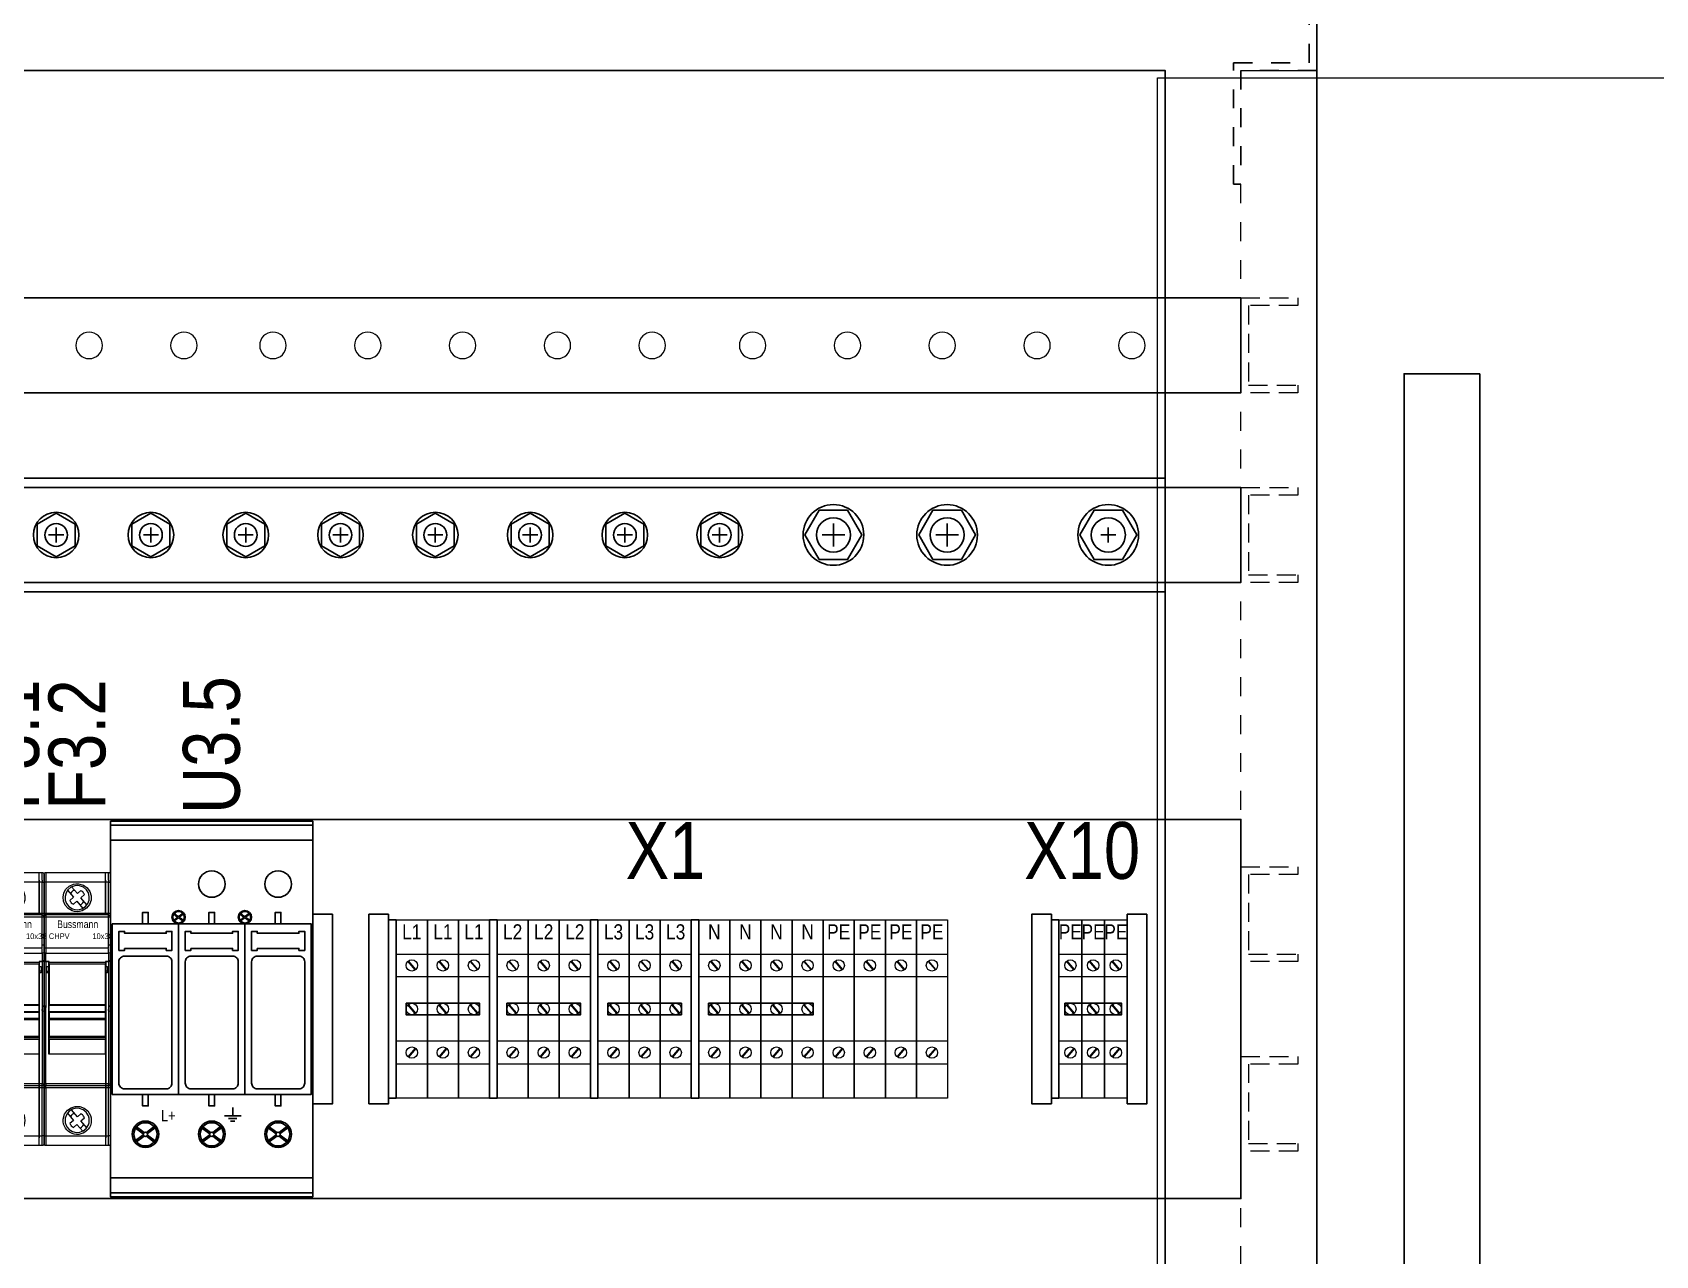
# Model space of a CAD drawing. Header units: millimetres. Extents: x 9130 to 9550, y -18883 to -17651.
# Drawn here: x 9246.38 to 9289.19, y -18653.66 to -18621.41 of the extents above; entities that cross this region are included whole.
import ezdxf

# ---------------------------------------------------------------- set-up
doc = ezdxf.new("R2010")
doc.units = ezdxf.units.MM
doc.linetypes.add('DASHED', pattern=[0.75, 0.5, -0.25])
doc.linetypes.add('EPL_DASH', pattern=[1, 0.5, -0.5])
for name, color, linetype in [('00 uvodnice', 82, 'Continuous'), ('01-KOSTUR ORMARA', 7, 'Continuous'), ('02-MODULI', 7, 'Continuous'), ('DIMENS', 4, 'Continuous')]:
    doc.layers.add(name, color=color, linetype=linetype)
doc.layers.add('06-BATERIJA', color=1, linetype='Continuous', lineweight=0)
doc.layers.add('PDF2_Geometry', color=7, linetype='Continuous', true_color=0x010101)
doc.styles.add('ARIAL NARROW', font='ARIALN.TTF')

# ---------------------------------------------------------------- blocks, each defined once
blk = doc.blocks.new('Nosač za sol.osig.1p Bussmann-CHPV-10x38')
at = {"true_color": 0xf4ee51}
h = blk.add_hatch(dxfattribs=at)
h.set_pattern_fill('ANGLE', color=41)
h.set_pattern_definition([(0, (-9130.891, 17549.633), (0, 6.985), [5.08, -1.905]), (90, (-9130.891, 17549.633), (-6.985, 4e-16), [5.08, -1.905])])
h.paths.add_polyline_path([(0.052, 6.029), (0.052, 5.216), (1.701, 5.216), (1.701, 6.029)])
h = blk.add_hatch(dxfattribs=at)
h.set_pattern_fill('ANGLE', color=41)
h.set_pattern_definition([(0, (-9125.278, 17549.633), (0, 6.985), [5.08, -1.905]), (90, (-9125.278, 17549.633), (-6.985, 4e-16), [5.08, -1.905])])
h.paths.add_polyline_path([(5.665, 6.029), (5.665, 5.216), (7.314, 5.216), (7.314, 6.029)])
at = {"layer": 'PDF2_Geometry', "lineweight": 9}
for points in [[(0.052, 7.2), (0.052, 6.945), (0, 6.945)], [(1.701, 6.995), (1.701, 6.945), (1.623, 6.945), (1.623, 6.13), (1.623, 6.945), (1.623, 6.995), (1.623, 6.945), (0.052, 6.945), (0.052, 6.13), (0.052, 6.121)], [(0.775, 6.894), (0.841, 6.905), (0.907, 6.905)], [(0.938, 6.851), (0.874, 6.856), (0.813, 6.851)], [(1.701, 6.121), (1.701, 6.13), (1.701, 6.945), (1.75, 6.945)], [(0.62, 6.731), (0.775, 6.547), (0.683, 6.465), (0.69, 6.448)], [(0.705, 6.658), (0.695, 6.644)], [(0.987, 6.712), (0.971, 6.722), (0.881, 6.642), (0.728, 6.821)], [(0.761, 6.371), (0.775, 6.361), (0.867, 6.441), (1.025, 6.253)], [(0.801, 6.733), (0.785, 6.726)], [(1.131, 6.345), (0.971, 6.536), (1.065, 6.618), (1.058, 6.635)], [(0, 6.13), (0.052, 6.13), (1.623, 6.13), (1.623, 6.121), (1.623, 6.13), (1.701, 6.13), (1.701, 6.13)], [(0.002, 6.029), (0, 6.029), (0.002, 6.041)], [(0, 6.029), (0.052, 6.029), (0.052, 5.216), (0.052, 5.193)], [(0, 5.216), (0.049, 5.216), (1.701, 5.216), (1.701, 6.029), (1.75, 6.029)], [(0.042, 6.081), (0.052, 6.081), (0.052, 6.083)], [(1.701, 6.076), (1.701, 6.081), (0.052, 6.081), (0.052, 6.076)], [(0.052, 6.041), (0.052, 6.029), (1.701, 6.029), (1.701, 6.041)], [(1.006, 6.189), (0.94, 6.17), (0.874, 6.166), (0.808, 6.17), (0.745, 6.189)], [(0.752, 6.241), (0.813, 6.222), (0.874, 6.215), (0.938, 6.222), (0.997, 6.241)], [(1.701, 6.083), (1.701, 6.081), (1.71, 6.081)], [(1.701, 5.268), (1.701, 5.292), (1.75, 5.292)], [(0.042, 4.856), (0.052, 4.853), (0.052, 5.072), (0.042, 5.072), (0.033, 5.075), (0.024, 5.08), (0.016, 5.087), (0.009, 5.094), (0.005, 5.101), (0.002, 5.11), (0, 5.12), (0, 5.127)], [(0.002, 4.893), (0, 4.903), (0, 4.9), (0.002, 4.891), (0.005, 4.882), (0.009, 4.872), (0.016, 4.865), (0.024, 4.858), (0.033, 4.853), (0.052, 4.849), (0.134, 4.849)], [(0.052, 5.082), (0.052, 5.072), (1.701, 5.072), (1.701, 5.082)], [(1.626, 4.849), (1.626, 4.724), (1.677, 4.724), (1.677, 4.552), (1.626, 4.552), (1.626, 1.623), (1.626, 2.408), (0.127, 2.408), (0.127, 4.552), (0.078, 4.552), (0.078, 4.724), (0.127, 4.724), (0.127, 4.849)], [(0.134, 4.778), (0.127, 4.776)], [(0.127, 4.594), (0.127, 4.724)], [(0.134, 4.825), (0.134, 4.83)], [(1.619, 4.79), (1.619, 4.78), (0.134, 4.78), (0.134, 4.79)], [(0.134, 4.78), (0.134, 3.715), (1.619, 3.715), (1.619, 4.78)], [(1.619, 4.849), (1.701, 4.849), (1.719, 4.853), (1.729, 4.858), (1.736, 4.865), (1.743, 4.872), (1.748, 4.882), (1.75, 4.891), (1.75, 4.9), (1.75, 4.903)], [(1.619, 4.83), (1.619, 4.825)], [(1.626, 4.776), (1.619, 4.778)], [(1.626, 4.724), (1.626, 4.594)], [(1.71, 4.856), (1.701, 4.853), (1.701, 4.849), (1.701, 3.638)], [(0.078, 4.594), (0.127, 4.594), (0.127, 4.589)], [(0.127, 4.625), (0.134, 4.625)], [(0.127, 4.561), (0.134, 4.561)], [(0.127, 4.552), (0.127, 4.559)], [(0.134, 4.486), (0.127, 4.486)], [(0.127, 4.385), (0.134, 4.385)], [(0.134, 4.307), (0.127, 4.307)], [(1.619, 4.625), (1.626, 4.625)], [(1.619, 4.561), (1.626, 4.561)], [(1.626, 4.486), (1.619, 4.486)], [(1.619, 4.385), (1.626, 4.385)], [(1.626, 4.307), (1.619, 4.307)], [(1.677, 4.594), (1.626, 4.594), (1.626, 4.589)], [(1.626, 4.559), (1.626, 4.552)], [(0.134, 3.866), (0.127, 3.866)], [(0.134, 3.859), (0.127, 3.859)], [(1.619, 3.88), (1.626, 3.88)], [(0.002, 3.689), (0, 3.689), (0, 3.689)], [(0, 1.623), (0.052, 1.623), (0.052, 3.588), (0.052, 3.638), (0.049, 3.654)], [(0, 1.621), (0, 1.623), (0, 3.536), (0.009, 3.536), (0.019, 3.539), (0.028, 3.546), (0.04, 3.555), (0.049, 3.569), (0.052, 3.588)], [(0, 3.541), (0, 3.536)], [(1.703, 3.654), (1.701, 3.638), (1.701, 3.588), (1.701, 1.623), (1.626, 1.623), (1.626, 1.614), (1.626, 1.623), (0.052, 1.623), (0.052, 1.614)], [(0.134, 3.831), (0.127, 3.831)], [(0.134, 3.81), (0.127, 3.81)], [(0.134, 3.772), (0.127, 3.772)], [(0.134, 3.76), (0.127, 3.76)], [(0.134, 3.727), (0.127, 3.727)], [(0.134, 3.697), (0.127, 3.697)], [(0.127, 3.682), (0.134, 3.682), (0.134, 3.689)], [(0.134, 3.649), (0.127, 3.649)], [(0.134, 3.616), (0.127, 3.616)], [(0.134, 3.605), (0.127, 3.605)], [(0.134, 3.6), (0.127, 3.6)], [(0.134, 3.55), (0.127, 3.55)], [(0.134, 3.536), (0.134, 3.541), (0.127, 3.541)], [(0.134, 3.539), (0.127, 3.539)], [(0.134, 3.527), (0.127, 3.527)], [(0.134, 3.51), (0.134, 3.353), (0.127, 3.353)], [(0.134, 3.494), (0.127, 3.494)], [(0.134, 3.461), (0.127, 3.461)], [(0.134, 3.454), (0.127, 3.454)], [(0.134, 3.708), (0.134, 3.715)], [(1.619, 3.692), (1.619, 3.689), (0.134, 3.689), (0.134, 3.692)], [(0.134, 3.534), (0.134, 3.536), (1.619, 3.536), (1.619, 3.534)], [(1.619, 3.515), (1.619, 3.51), (0.134, 3.51), (0.134, 3.515)], [(1.619, 3.85), (1.626, 3.85)], [(1.619, 3.847), (1.626, 3.847)], [(1.619, 3.843), (1.626, 3.843)], [(1.619, 3.803), (1.626, 3.803)], [(1.619, 3.786), (1.626, 3.786)], [(1.619, 3.744), (1.626, 3.744)], [(1.619, 3.739), (1.626, 3.739)], [(1.619, 3.715), (1.619, 3.708)], [(1.619, 3.706), (1.626, 3.706)], [(1.619, 3.682), (1.619, 3.689)], [(1.619, 3.673), (1.626, 3.673)], [(1.619, 3.661), (1.626, 3.661)], [(1.619, 3.659), (1.626, 3.659)], [(1.619, 3.649), (1.626, 3.649)], [(1.619, 3.6), (1.626, 3.6)], [(1.619, 3.595), (1.626, 3.595)], [(1.619, 3.574), (1.626, 3.574)], [(1.619, 3.546), (1.626, 3.546)], [(1.626, 3.536), (1.619, 3.536), (1.619, 3.541)], [(1.619, 3.353), (1.619, 3.51)], [(1.619, 3.503), (1.626, 3.503)], [(1.619, 3.473), (1.626, 3.473)], [(1.619, 3.44), (1.626, 3.44)], [(1.619, 3.428), (1.626, 3.428)], [(1.703, 3.572), (1.701, 3.588)], [(1.748, 3.689), (1.75, 3.689)], [(0.134, 3.414), (0.127, 3.414)], [(0.134, 3.397), (0.127, 3.397)], [(0.134, 3.357), (0.127, 3.357)], [(0.134, 3.35), (0.127, 3.35)], [(0.134, 3.32), (0.127, 3.32)], [(0.134, 3.117), (0.127, 3.117)], [(0.134, 3.327), (0.134, 2.879)], [(1.619, 3.39), (1.626, 3.39)], [(1.619, 3.369), (1.626, 3.369)], [(1.619, 3.341), (1.626, 3.341)], [(1.619, 3.334), (1.626, 3.334)], [(1.619, 2.879), (1.619, 3.327)], [(1.626, 3.117), (1.619, 3.117)], [(1.619, 2.853), (1.619, 2.799), (0.134, 2.799), (0.134, 2.853), (1.619, 2.853), (1.619, 2.879), (0.134, 2.879), (0.134, 2.853)], [(0.134, 2.799), (0.134, 2.408)], [(1.619, 2.408), (1.619, 2.799)], [(0.127, 2.481), (0.134, 2.481)], [(1.619, 2.481), (1.626, 2.481)], [(0.052, 1.569), (0.052, 1.571), (0.042, 1.574), (0.033, 1.576), (0.024, 1.581), (0.016, 1.588), (0.009, 1.595), (0.005, 1.604), (0.002, 1.614), (0, 1.623), (0.002, 1.623)], [(0, 0.254), (0.052, 0.254), (1.626, 0.254), (1.626, 0.205), (1.626, 0.254), (1.701, 0.254), (1.701, 1.522), (1.626, 1.522), (1.626, 1.531), (1.626, 1.522), (1.626, 0.254), (1.626, 1.522), (0.052, 1.522), (0.052, 1.531)], [(0, 1.522), (0.052, 1.522), (0.052, 0.254), (0.052, 0)], [(1.701, 1.569), (1.701, 1.571), (1.626, 1.571), (1.626, 1.574), (1.626, 1.571), (1.626, 1.569), (1.626, 1.571), (0.052, 1.571), (0.052, 1.574)], [(1.748, 1.623), (1.75, 1.623), (1.75, 1.614), (1.748, 1.604), (1.743, 1.595), (1.736, 1.588), (1.729, 1.581), (1.719, 1.576), (1.71, 1.574), (1.701, 1.571), (1.701, 1.574)], [(1.701, 1.614), (1.701, 1.623), (1.75, 1.623)], [(1.71, 1.522), (1.701, 1.522), (1.701, 1.531)], [(0.987, 0.829), (0.971, 0.839), (0.881, 0.759), (0.723, 0.945)], [(0.561, 0.726), (0.554, 0.664), (0.561, 0.601)], [(0.617, 0.853), (0.775, 0.664), (0.683, 0.582), (0.69, 0.565)], [(0.705, 0.775), (0.695, 0.761)], [(0.761, 0.488), (0.775, 0.478), (0.867, 0.558), (1.02, 0.377)], [(0.801, 0.851), (0.785, 0.846)], [(1.129, 0.466), (0.971, 0.653), (1.065, 0.735), (1.058, 0.752)], [(1.171, 0.542), (1.19, 0.601), (1.195, 0.664), (1.19, 0.726), (1.171, 0.787)], [(1.701, 0.205), (1.701, 0.254), (1.71, 0.254)]]:
    blk.add_lwpolyline(points, dxfattribs=at)
for points in [[(0.05, 0), (0.04, 0), (0.031, 0.002), (0.021, 0.007), (0.014, 0.014), (0.007, 0.021), (0.002, 0.031), (0, 0.04), (0, 0.05), (0, 7.15), (0, 7.16), (0.002, 7.169), (0.007, 7.179), (0.014, 7.186), (0.021, 7.193), (0.031, 7.198), (0.04, 7.2), (0.05, 7.2), (1.7, 7.2), (1.71, 7.2), (1.719, 7.198), (1.729, 7.193), (1.736, 7.186), (1.743, 7.179), (1.748, 7.169), (1.75, 7.16), (1.75, 7.15), (1.75, 0.05), (1.75, 0.04), (1.748, 0.031), (1.743, 0.021), (1.736, 0.014), (1.729, 0.007), (1.719, 0.002), (1.71, 0), (1.7, 0)], [(1.623, 6.081), (1.623, 6.083)], [(1.75, 6.029), (1.75, 6.031)], [(1.626, 3.913), (1.619, 3.913)], [(0.127, 3.287), (0.134, 3.287)], [(1.619, 3.327), (1.619, 3.353), (0.134, 3.353), (0.134, 3.327)], [(1.75, 0.254), (1.75, 0.214)]]:
    blk.add_lwpolyline(points, close=True, dxfattribs=at)
for points in [[(0.945, 6.347), (0.961, 6.354, 0.115077), (1.044, 6.425), (1.053, 6.439)], [(1.75, 5.112, -0.387849), (1.701, 5.072), (1.701, 4.853), (1.619, 4.853), (1.619, 4.83), (0.134, 4.83), (0.134, 4.853), (0.052, 4.853), (0.052, 4.849), (0.052, 3.638)], [(1.223, 0.794), (1.239, 0.73), (1.246, 0.664), (1.239, 0.598), (1.223, 0.532, -0.724847), (0.516, 0.565), (0.504, 0.631), (0.504, 0.697)], [(0.945, 0.466), (0.961, 0.471, 0.115077), (1.044, 0.542), (1.053, 0.556)]]:
    blk.add_lwpolyline(points, format="xyb", dxfattribs=at)
for points in [[(0.745, 6.189), (0.408, 6.32), (0.43, 6.792), (0.775, 6.894)], [(0.813, 6.851), (0.5, 6.782), (0.462, 6.366), (0.752, 6.241)], [(0.907, 6.905), (1.3, 6.862), (1.375, 6.34), (1.006, 6.189)], [(0.997, 6.241), (1.289, 6.364), (1.25, 6.782), (0.938, 6.851)], [(1.623, 6.995), (1.623, 7.062), (1.623, 7.128), (1.623, 7.2)], [(1.701, 6.995), (1.701, 7.062), (1.701, 7.128), (1.701, 7.2)], [(0.69, 6.448), (0.706, 6.417), (0.73, 6.387), (0.761, 6.371)], [(0.785, 6.726), (0.743, 6.708), (0.733, 6.692), (0.705, 6.658)], [(1.058, 6.635), (1.035, 6.672), (1.026, 6.688), (0.987, 6.712)], [(0.002, 6.041), (0.006, 6.062), (0.024, 6.073), (0.042, 6.081)], [(0.052, 6.083), (0.052, 6.096), (0.052, 6.108), (0.052, 6.121)], [(0.052, 6.076), (0.052, 6.064), (0.052, 6.053), (0.052, 6.041)], [(1.623, 6.083), (1.623, 6.096), (1.623, 6.108), (1.623, 6.121)], [(1.623, 6.121), (1.623, 6.108), (1.623, 6.096), (1.623, 6.083)], [(1.701, 6.13), (1.723, 6.13), (1.735, 6.13), (1.75, 6.13)], [(1.701, 6.083), (1.701, 6.096), (1.701, 6.108), (1.701, 6.121)], [(1.701, 6.041), (1.701, 6.053), (1.701, 6.064), (1.701, 6.076)], [(1.71, 6.081), (1.729, 6.073), (1.747, 6.062), (1.75, 6.041)], [(1.75, 6.13), (1.75, 6.085), (1.75, 6.058), (1.75, 6.031)], [(1.75, 6.13), (1.75, 6.085), (1.75, 6.058), (1.75, 6.031)], [(0.052, 5.193), (0.052, 5.156), (0.052, 5.119), (0.052, 5.082)], [(1.701, 5.082), (1.701, 5.119), (1.701, 5.156), (1.701, 5.193)], [(0.002, 4.893), (0.005, 4.872), (0.023, 4.859), (0.042, 4.856)], [(0.134, 4.79), (0.134, 4.802), (0.134, 4.813), (0.134, 4.825)], [(1.619, 4.825), (1.619, 4.813), (1.619, 4.802), (1.619, 4.79)], [(1.75, 4.893), (1.748, 4.872), (1.729, 4.859), (1.71, 4.856)], [(0.127, 4.559), (0.127, 4.569), (0.127, 4.579), (0.127, 4.589)], [(1.626, 4.589), (1.626, 4.579), (1.626, 4.569), (1.626, 4.559)], [(0.002, 3.689), (0.032, 3.684), (0.031, 3.683), (0.049, 3.654)], [(0.134, 3.692), (0.134, 3.697), (0.134, 3.703), (0.134, 3.708)], [(0.134, 3.541), (0.134, 3.588), (0.134, 3.635), (0.134, 3.682)], [(0.134, 3.515), (0.134, 3.521), (0.134, 3.528), (0.134, 3.534)], [(1.619, 3.708), (1.619, 3.703), (1.619, 3.697), (1.619, 3.692)], [(1.619, 3.541), (1.619, 3.588), (1.619, 3.635), (1.619, 3.682)], [(1.619, 3.534), (1.619, 3.528), (1.619, 3.521), (1.619, 3.515)], [(1.703, 3.654), (1.71, 3.683), (1.728, 3.681), (1.748, 3.689)], [(1.748, 3.536), (1.727, 3.536), (1.709, 3.552), (1.703, 3.572)], [(0.052, 1.614), (0.052, 1.601), (0.052, 1.587), (0.052, 1.574)], [(0.052, 1.531), (0.052, 1.544), (0.052, 1.557), (0.052, 1.569)], [(1.626, 1.574), (1.626, 1.587), (1.626, 1.601), (1.626, 1.614)], [(1.626, 1.614), (1.626, 1.601), (1.626, 1.587), (1.626, 1.574)], [(1.626, 1.531), (1.626, 1.544), (1.626, 1.557), (1.626, 1.569)], [(1.626, 1.569), (1.626, 1.557), (1.626, 1.544), (1.626, 1.531)], [(1.701, 1.574), (1.701, 1.587), (1.701, 1.601), (1.701, 1.614)], [(1.701, 1.531), (1.701, 1.544), (1.701, 1.557), (1.701, 1.569)], [(1.75, 1.522), (1.735, 1.522), (1.723, 1.522), (1.71, 1.522)], [(0.504, 0.697), (0.55, 1.091), (1.075, 1.161), (1.223, 0.794)], [(1.171, 0.787), (1.043, 1.078), (0.628, 1.037), (0.561, 0.726)], [(0.561, 0.601), (0.628, 0.29), (1.047, 0.25), (1.171, 0.542)], [(0.69, 0.565), (0.706, 0.534), (0.73, 0.504), (0.761, 0.488)], [(0.785, 0.846), (0.741, 0.819), (0.737, 0.815), (0.705, 0.775)], [(1.058, 0.752), (1.035, 0.789), (1.026, 0.805), (0.987, 0.829)], [(1.626, 0), (1.626, 0.071), (1.626, 0.138), (1.626, 0.205)], [(1.701, 0), (1.701, 0.071), (1.701, 0.138), (1.701, 0.205)], [(1.75, 0.254), (1.735, 0.254), (1.723, 0.254), (1.71, 0.254)], [(1.75, 0.214), (1.75, 0.161), (1.75, 0.108), (1.75, 0.054)], [(1.75, 0.054), (1.75, 0.108), (1.75, 0.161), (1.75, 0.214)]]:
    blk.add_open_spline(points, degree=3, dxfattribs=at)
at = {"layer": '02-MODULI', "color": 250, "true_color": 0x221f1f, "attachment_point": 1, "style": 'ARIAL NARROW'}
for s, insert, char_height, width in [('CHPV           10x38', (0.128, 5.595), 0.15, 1.55389), ('\\pi0.34935;Bussmann', (-0.003, 5.936), 0.2, 1.74823)]:
    blk.add_mtext(s, dxfattribs=dict(at, insert=insert, char_height=char_height, width=width))
blk = doc.blocks.new('m-UK6')
at = {"layer": '06-BATERIJA', "color": 252, "linetype": 'Continuous', "lineweight": 15}
for points in [[(0, 4.7), (0.82, 4.7)], [(0, 4.7), (0.82, 4.7), (0.82, 0), (0, 0), (0, 4.7)]]:
    blk.add_lwpolyline(points, dxfattribs=at)
at = {"layer": '06-BATERIJA', "color": 0, "linetype": 'Continuous', "lineweight": 15}
for points in [[(0, 3.8), (0.82, 3.8)], [(0.5, 3.379), (0.305, 3.608)], [(0.516, 3.39), (0.322, 3.619)], [(0.82, 3.2), (0, 3.2)], [(0.82, 1.5), (0, 1.5)], [(0.5, 1.321), (0.305, 1.092)], [(0.516, 1.31), (0.322, 1.081)], [(0.82, 0.9), (0, 0.9)]]:
    blk.add_lwpolyline(points, dxfattribs=at)
for centre in [(0.41, 3.5), (0.41, 1.2)]:
    blk.add_circle(centre, 0.15, dxfattribs=at)
blk = doc.blocks.new('m-UK 5')
at = {"layer": '06-BATERIJA', "color": 0, "linetype": 'Continuous', "lineweight": 15}
for points in [[(0, 4.7), (0.6, 4.7), (0.6, 0), (0, 0), (0, 4.7)], [(0, 3.8), (0.6, 3.8)], [(0.39, 3.379), (0.195, 3.608)], [(0.406, 3.39), (0.212, 3.619)], [(0.6, 3.2), (0, 3.2)], [(0.6, 1.5), (0, 1.5)], [(0.39, 1.321), (0.195, 1.092)], [(0.406, 1.31), (0.212, 1.081)], [(0.6, 0.9), (0, 0.9)]]:
    blk.add_lwpolyline(points, dxfattribs=at)
for centre in [(0.3, 3.5), (0.3, 1.2)]:
    blk.add_circle(centre, 0.15, dxfattribs=at)

msp = doc.modelspace()

# ---------------------------------------------------------------- linework, layer by layer
at = {"color": 4}
for p, q in [((9246.8087, -18634.6614), (9247.2087, -18634.6614)), ((9247.0087, -18634.4614), (9247.0087, -18634.8614)), ((9249.3087, -18634.6614), (9249.7087, -18634.6614)), ((9249.5087, -18634.4614), (9249.5087, -18634.8614)), ((9251.8087, -18634.6614), (9252.2087, -18634.6614)), ((9252.0087, -18634.4614), (9252.0087, -18634.8614)), ((9254.3087, -18634.6614), (9254.7087, -18634.6614)), ((9254.5087, -18634.4614), (9254.5087, -18634.8614)), ((9256.8087, -18634.6614), (9257.2087, -18634.6614)), ((9257.0087, -18634.4614), (9257.0087, -18634.8614)), ((9259.3087, -18634.6614), (9259.7087, -18634.6614)), ((9259.5087, -18634.4614), (9259.5087, -18634.8614)), ((9261.8087, -18634.6614), (9262.2087, -18634.6614)), ((9262.0087, -18634.4614), (9262.0087, -18634.8614)), ((9264.3087, -18634.6614), (9264.7087, -18634.6614)), ((9264.5087, -18634.4614), (9264.5087, -18634.8614)), ((9267.8087, -18634.6614), (9267.2087, -18634.6614)), ((9267.5087, -18634.3614), (9267.5087, -18634.9614)), ((9270.8087, -18634.6614), (9270.2087, -18634.6614)), ((9270.5087, -18634.3614), (9270.5087, -18634.9614)), ((9274.5587, -18634.6614), (9274.9587, -18634.6614)), ((9274.7587, -18634.4614), (9274.7587, -18634.8614))]:
    msp.add_line(p, q, dxfattribs=at)
for p, q in [((9250.2105, -18644.735), (9250.0915, -18644.6448)), ((9250.2105, -18644.7454), (9250.0915, -18644.8357)), ((9250.2216, -18644.7174), (9250.1038, -18644.6281)), ((9250.2216, -18644.763), (9250.1038, -18644.8524)), ((9250.3696, -18644.6246), (9250.2506, -18644.7149)), ((9250.3696, -18644.8558), (9250.2506, -18644.7655)), ((9250.3823, -18644.641), (9250.2646, -18644.7304)), ((9250.3823, -18644.8394), (9250.2646, -18644.7501)), ((9251.9605, -18644.735), (9251.8415, -18644.6448)), ((9251.9605, -18644.7454), (9251.8415, -18644.8357)), ((9251.9716, -18644.7174), (9251.8538, -18644.6281)), ((9251.9716, -18644.763), (9251.8538, -18644.8524)), ((9252.1196, -18644.6246), (9252.0006, -18644.7149)), ((9252.1196, -18644.8558), (9252.0006, -18644.7655)), ((9252.1323, -18644.641), (9252.0146, -18644.7304)), ((9252.1323, -18644.8394), (9252.0146, -18644.7501)), ((9249.3078, -18650.4549), (9249.0698, -18650.2743)), ((9249.3078, -18650.4756), (9249.0698, -18650.6561)), ((9249.33, -18650.4197), (9249.0945, -18650.2409)), ((9249.33, -18650.5108), (9249.0945, -18650.6895)), ((9249.626, -18650.2341), (9249.388, -18650.4146)), ((9249.626, -18650.6964), (9249.388, -18650.5158)), ((9249.6515, -18650.2668), (9249.416, -18650.4455)), ((9249.6515, -18650.6637), (9249.416, -18650.4849)), ((9251.0578, -18650.4549), (9250.8198, -18650.2743)), ((9251.0578, -18650.4756), (9250.8198, -18650.6561)), ((9251.08, -18650.4197), (9250.8445, -18650.2409)), ((9251.08, -18650.5108), (9250.8445, -18650.6895)), ((9251.376, -18650.2341), (9251.138, -18650.4146)), ((9251.376, -18650.6964), (9251.138, -18650.5158)), ((9251.4015, -18650.2668), (9251.166, -18650.4455)), ((9251.4015, -18650.6637), (9251.166, -18650.4849)), ((9252.8078, -18650.4549), (9252.5698, -18650.2743)), ((9252.8078, -18650.4756), (9252.5698, -18650.6561)), ((9252.83, -18650.4197), (9252.5945, -18650.2409)), ((9252.83, -18650.5108), (9252.5945, -18650.6895)), ((9253.126, -18650.2341), (9252.888, -18650.4146)), ((9253.126, -18650.6964), (9252.888, -18650.5158)), ((9253.1515, -18650.2668), (9252.916, -18650.4455)), ((9253.1515, -18650.6637), (9252.916, -18650.4849))]:
    msp.add_line(p, q)
at = {"color": 1}
msp.add_line((9251.6663, -18649.7578), (9251.6663, -18649.9778), dxfattribs=at)
at = {"color": 5}
msp.add_lwpolyline([(9220.2587, -18618.4114), (9280.2587, -18618.4114), (9280.2587, -18823.4114), (9276.2587, -18823.4114), (9276.2587, -18820.9114), (9224.2587, -18820.9114), (9224.2587, -18823.4114), (9220.2587, -18823.4114), (9220.2587, -18618.4114)], dxfattribs=at)
at = {"color": 4, "linetype": 'EPL_DASH'}
msp.add_lwpolyline([(9278.2587, -18625.4114), (9278.0587, -18625.4114), (9278.0587, -18622.2114), (9280.0587, -18622.2114), (9280.0587, -18618.6114), (9276.4587, -18618.6114), (9276.4587, -18620.6114), (9273.2587, -18620.6114), (9273.2587, -18620.4114), (9276.2587, -18620.4114), (9276.2587, -18618.4114), (9280.2587, -18618.4114), (9280.2587, -18622.4114), (9278.2587, -18622.4114)], close=True, dxfattribs=at)
at = {"color": 5, "linetype": 'EPL_DASH', "lineweight": 15}
msp.add_lwpolyline([(9278.2587, -18816.9114), (9278.2587, -18622.4114), (9280.2587, -18622.4114), (9280.2587, -18816.9114)], close=True, dxfattribs=at)
at = {"color": 4}
msp.add_lwpolyline([(9284.5587, -18630.4114), (9284.5587, -18808.9114), (9282.5587, -18808.9114), (9282.5587, -18630.4114), (9284.5587, -18630.4114)], dxfattribs=at)
msp.add_lwpolyline([(9276.2587, -18636.1614), (9224.2587, -18636.1614), (9224.2587, -18633.1614), (9276.2587, -18633.1614)], close=True, dxfattribs=at)
at = {"color": 1}
msp.add_lwpolyline([(9248.4387, -18642.2114), (9248.4387, -18652.1114), (9253.7787, -18652.1114), (9253.7787, -18642.2114)], close=True, dxfattribs=at)
for points in [[(9248.4387, -18642.3114), (9253.7787, -18642.3114)], [(9248.4387, -18642.7114), (9253.7787, -18642.7114)], [(9249.2882, -18644.9152), (9249.2882, -18644.6152), (9249.4382, -18644.6152), (9249.4382, -18644.9152), (9248.4882, -18644.9152), (9248.4882, -18649.4152), (9250.2382, -18649.4152), (9249.2882, -18649.4152), (9249.2882, -18649.7152), (9249.4382, -18649.7152), (9249.4382, -18649.4152), (9250.2382, -18649.4152), (9250.2382, -18644.9152), (9249.2882, -18644.9152)], [(9251.0382, -18644.9152), (9251.0382, -18644.6152), (9251.1882, -18644.6152), (9251.1882, -18644.9152), (9250.2382, -18644.9152), (9250.2382, -18649.4152), (9251.9882, -18649.4152), (9251.0382, -18649.4152), (9251.0382, -18649.7152), (9251.1882, -18649.7152), (9251.1882, -18649.4152), (9251.9882, -18649.4152), (9251.9882, -18644.9152), (9251.0382, -18644.9152)], [(9252.7882, -18644.9152), (9252.7882, -18644.6152), (9252.9382, -18644.6152), (9252.9382, -18644.9152), (9251.9882, -18644.9152), (9251.9882, -18649.4152), (9253.7382, -18649.4152), (9252.7882, -18649.4152), (9252.7882, -18649.7152), (9252.9382, -18649.7152), (9252.9382, -18649.4152), (9253.7382, -18649.4152), (9253.7382, -18644.9152), (9252.7882, -18644.9152)], [(9251.4463, -18649.9778), (9251.8863, -18649.9778)], [(9251.5563, -18650.0478), (9251.7763, -18650.0478)], [(9251.6113, -18650.1178), (9251.7213, -18650.1178)], [(9248.4387, -18651.6114), (9253.7787, -18651.6114)], [(9248.4387, -18652.0114), (9253.7787, -18652.0114)]]:
    msp.add_lwpolyline(points, dxfattribs=at)
for points in [[(9248.8132, -18645.5652), (9248.8132, -18645.6152), (9248.6632, -18645.6152), (9248.6632, -18645.1152), (9248.8132, -18645.1152), (9248.8132, -18645.1652), (9249.9132, -18645.1652), (9249.9132, -18645.1152), (9250.0632, -18645.1152), (9250.0632, -18645.6152), (9249.9132, -18645.6152), (9249.9132, -18645.5652)], [(9250.5632, -18645.5652), (9250.5632, -18645.6152), (9250.4132, -18645.6152), (9250.4132, -18645.1152), (9250.5632, -18645.1152), (9250.5632, -18645.1652), (9251.6632, -18645.1652), (9251.6632, -18645.1152), (9251.8132, -18645.1152), (9251.8132, -18645.6152), (9251.6632, -18645.6152), (9251.6632, -18645.5652)], [(9252.3132, -18645.5652), (9252.3132, -18645.6152), (9252.1632, -18645.6152), (9252.1632, -18645.1152), (9252.3132, -18645.1152), (9252.3132, -18645.1652), (9253.4132, -18645.1652), (9253.4132, -18645.1152), (9253.5632, -18645.1152), (9253.5632, -18645.6152), (9253.4132, -18645.6152), (9253.4132, -18645.5652)]]:
    msp.add_lwpolyline(points, close=True)
for points in [[(9249.9132, -18649.2652), (9248.8132, -18649.2652, -0.4142136), (9248.6632, -18649.1152), (9248.6632, -18645.9152, -0.4142136), (9248.8132, -18645.7652), (9249.9132, -18645.7652, -0.4142136), (9250.0632, -18645.9152), (9250.0632, -18649.1152, -0.4142136)], [(9251.6632, -18649.2652), (9250.5632, -18649.2652, -0.4142136), (9250.4132, -18649.1152), (9250.4132, -18645.9152, -0.4142136), (9250.5632, -18645.7652), (9251.6632, -18645.7652, -0.4142136), (9251.8132, -18645.9152), (9251.8132, -18649.1152, -0.4142136)], [(9253.4132, -18649.2652), (9252.3132, -18649.2652, -0.4142136), (9252.1632, -18649.1152), (9252.1632, -18645.9152, -0.4142136), (9252.3132, -18645.7652), (9253.4132, -18645.7652, -0.4142136), (9253.5632, -18645.9152), (9253.5632, -18649.1152, -0.4142136)]]:
    msp.add_lwpolyline(points, format="xyb", close=True, dxfattribs=at)
at = {"color": 4}
for centre, radius in [((9267.5087, -18634.6614), 0.45), ((9270.5087, -18634.6614), 0.45), ((9274.7587, -18634.6614), 0.45), ((9247.0087, -18634.6614), 0.3), ((9249.5087, -18634.6614), 0.3), ((9252.0087, -18634.6614), 0.3), ((9254.5087, -18634.6614), 0.3), ((9257.0087, -18634.6614), 0.3), ((9259.5087, -18634.6614), 0.3), ((9262.0087, -18634.6614), 0.3), ((9264.5087, -18634.6614), 0.3)]:
    msp.add_circle(centre, radius, dxfattribs=at)
for centre, radius in [((9251.1132, -18643.8652), 0.35), ((9252.8632, -18643.8652), 0.35), ((9250.2382, -18644.7402), 0.175), ((9250.2382, -18644.7402), 0.1533), ((9251.9882, -18644.7402), 0.175), ((9251.9882, -18644.7402), 0.1533), ((9250.2382, -18644.7402), 0.0282), ((9251.9882, -18644.7402), 0.0282), ((9249.3632, -18650.4652), 0.35), ((9249.3632, -18650.4652), 0.3065), ((9251.1132, -18650.4652), 0.35), ((9251.1132, -18650.4652), 0.3065), ((9252.8632, -18650.4652), 0.35), ((9252.8632, -18650.4652), 0.3065), ((9249.3632, -18650.4652), 0.0564), ((9251.1132, -18650.4652), 0.0564), ((9252.8632, -18650.4652), 0.0564)]:
    msp.add_circle(centre, radius)
at = {"layer": '00 uvodnice', "color": 1, "linetype": 'Continuous'}
for points in [[(9222.2587, -18628.4114), (9278.2587, -18628.4114), (9278.2587, -18630.9114), (9222.2587, -18630.9114)], [(9222.2587, -18633.4114), (9278.2587, -18633.4114), (9278.2587, -18635.9114), (9222.2587, -18635.9114)], [(9222.2587, -18642.1614), (9278.2587, -18642.1614), (9278.2587, -18652.1614), (9222.2587, -18652.1614)]]:
    msp.add_lwpolyline(points, close=True, dxfattribs=at)
at = {"layer": '00 uvodnice', "color": 15, "linetype": 'Continuous'}
for points in [[(9256.2387, -18647.0114), (9258.1787, -18647.0114), (9258.1787, -18647.3114), (9256.2387, -18647.3114)], [(9258.8987, -18647.0114), (9260.8387, -18647.0114), (9260.8387, -18647.3114), (9258.8987, -18647.3114)], [(9261.5587, -18647.0114), (9263.4987, -18647.0114), (9263.4987, -18647.3114), (9261.5587, -18647.3114)], [(9264.2187, -18647.0114), (9266.9787, -18647.0114), (9266.9787, -18647.3114), (9264.2187, -18647.3114)], [(9273.6087, -18647.0114), (9275.1087, -18647.0114), (9275.1087, -18647.3114), (9273.6087, -18647.3114)]]:
    msp.add_lwpolyline(points, close=True, dxfattribs=at)
at = {"layer": '01-KOSTUR ORMARA', "color": 5}
msp.add_lwpolyline([(9224.2587, -18622.4114), (9276.2587, -18622.4114), (9276.2587, -18816.9114), (9224.2587, -18816.9114)], close=True, dxfattribs=at)
at = {"layer": '01-KOSTUR ORMARA', "color": 5, "linetype": 'Continuous', "lineweight": 15}
msp.add_lwpolyline([(9276.0587, -18622.6114), (9327.6587, -18622.6114), (9327.6587, -18816.7114), (9276.0587, -18816.7114)], close=True, dxfattribs=at)
at = {"layer": '01-KOSTUR ORMARA', "color": 253, "linetype": 'DASHED', "lineweight": 15}
for points in [[(9278.2587, -18630.9114), (9278.2587, -18628.4114), (9279.7587, -18628.4114), (9279.7587, -18628.6114), (9278.4587, -18628.6114), (9278.4587, -18630.7114), (9279.7587, -18630.7114), (9279.7587, -18630.9114)], [(9278.2587, -18635.9114), (9278.2587, -18633.4114), (9279.7587, -18633.4114), (9279.7587, -18633.6114), (9278.4587, -18633.6114), (9278.4587, -18635.7114), (9279.7587, -18635.7114), (9279.7587, -18635.9114)], [(9278.2587, -18645.9114), (9278.2587, -18643.4114), (9279.7587, -18643.4114), (9279.7587, -18643.6114), (9278.4587, -18643.6114), (9278.4587, -18645.7114), (9279.7587, -18645.7114), (9279.7587, -18645.9114)], [(9278.2587, -18650.9114), (9278.2587, -18648.4114), (9279.7587, -18648.4114), (9279.7587, -18648.6114), (9278.4587, -18648.6114), (9278.4587, -18650.7114), (9279.7587, -18650.7114), (9279.7587, -18650.9114)]]:
    msp.add_lwpolyline(points, close=True, dxfattribs=at)
at = {"layer": '01-KOSTUR ORMARA', "color": 1, "linetype": 'Continuous', "lineweight": 15}
for points in [[(9247.8787, -18630.0114, 1), (9247.8787, -18629.3114, 1), (9247.8787, -18630.0114, 1)], [(9250.3787, -18630.0114, 1), (9250.3787, -18629.3114, 1), (9250.3787, -18630.0114, 1)], [(9252.7276, -18630.0114, 1), (9252.7276, -18629.3114, 1), (9252.7276, -18630.0114, 1)], [(9255.2276, -18630.0114, 1), (9255.2276, -18629.3114, 1), (9255.2276, -18630.0114, 1)], [(9257.7276, -18630.0114, 1), (9257.7276, -18629.3114, 1), (9257.7276, -18630.0114, 1)], [(9260.2276, -18630.0114, 1), (9260.2276, -18629.3114, 1), (9260.2276, -18630.0114, 1)], [(9262.7276, -18630.0114, 1), (9262.7276, -18629.3114, 1), (9262.7276, -18630.0114, 1)], [(9265.3787, -18630.0114, 1), (9265.3787, -18629.3114, 1), (9265.3787, -18630.0114, 1)], [(9267.8787, -18630.0114, 1), (9267.8787, -18629.3114, 1), (9267.8787, -18630.0114, 1)], [(9270.3787, -18630.0114, 1), (9270.3787, -18629.3114, 1), (9270.3787, -18630.0114, 1)], [(9272.8787, -18630.0114, 1), (9272.8787, -18629.3114, 1), (9272.8787, -18630.0114, 1)], [(9275.3787, -18630.0114, 1), (9275.3787, -18629.3114, 1), (9275.3787, -18630.0114, 1)]]:
    msp.add_lwpolyline(points, format="xyb", dxfattribs=at)
at = {"layer": '02-MODULI'}
for points in [[(9254.2987, -18644.6614), (9253.7787, -18644.6614), (9253.7787, -18649.6614), (9254.2987, -18649.6614), (9254.2987, -18644.6614)], [(9255.7787, -18644.6614), (9255.2587, -18644.6614), (9255.2587, -18649.6614), (9255.7787, -18649.6614), (9255.7787, -18644.6614)], [(9273.2587, -18644.6614), (9272.7387, -18644.6614), (9272.7387, -18649.6614), (9273.2587, -18649.6614), (9273.2587, -18644.6614)], [(9275.7787, -18644.6614), (9275.2587, -18644.6614), (9275.2587, -18649.6614), (9275.7787, -18649.6614), (9275.7787, -18644.6614)]]:
    msp.add_lwpolyline(points, dxfattribs=at)
at = {"layer": '06-BATERIJA', "color": 15}
for points in [[(9256.4783, -18647.2824), (9256.2841, -18647.0537)], [(9256.495, -18647.2713), (9256.3008, -18647.0426)], [(9257.2983, -18647.2824), (9257.1041, -18647.0537)], [(9257.315, -18647.2713), (9257.1208, -18647.0426)], [(9258.1183, -18647.2824), (9257.9241, -18647.0537)], [(9258.135, -18647.2713), (9257.9408, -18647.0426)], [(9259.1383, -18647.2824), (9258.9441, -18647.0537)], [(9259.155, -18647.2713), (9258.9608, -18647.0426)], [(9259.9583, -18647.2824), (9259.7641, -18647.0537)], [(9259.975, -18647.2713), (9259.7808, -18647.0426)], [(9260.7783, -18647.2824), (9260.5841, -18647.0537)], [(9260.795, -18647.2713), (9260.6008, -18647.0426)], [(9261.7983, -18647.2824), (9261.6041, -18647.0537)], [(9261.815, -18647.2713), (9261.6208, -18647.0426)], [(9262.6183, -18647.2824), (9262.4241, -18647.0537)], [(9262.635, -18647.2713), (9262.4408, -18647.0426)], [(9263.4383, -18647.2824), (9263.2441, -18647.0537)], [(9263.455, -18647.2713), (9263.2608, -18647.0426)], [(9264.4583, -18647.2824), (9264.2641, -18647.0537)], [(9264.475, -18647.2713), (9264.2808, -18647.0426)], [(9265.2783, -18647.2824), (9265.0841, -18647.0537)], [(9265.295, -18647.2713), (9265.1008, -18647.0426)], [(9266.0983, -18647.2824), (9265.9041, -18647.0537)], [(9266.115, -18647.2713), (9265.9208, -18647.0426)], [(9266.9183, -18647.2824), (9266.7241, -18647.0537)], [(9266.935, -18647.2713), (9266.7408, -18647.0426)], [(9273.8483, -18647.2824), (9273.6541, -18647.0537)], [(9273.865, -18647.2713), (9273.6708, -18647.0426)], [(9274.4483, -18647.2824), (9274.2541, -18647.0537)], [(9274.465, -18647.2713), (9274.2708, -18647.0426)], [(9275.0483, -18647.2824), (9274.8541, -18647.0537)], [(9275.065, -18647.2713), (9274.8708, -18647.0426)]]:
    msp.add_lwpolyline(points, dxfattribs=at)
for centre in [(9256.3887, -18647.1614), (9257.2087, -18647.1614), (9258.0287, -18647.1614), (9259.0487, -18647.1614), (9259.8687, -18647.1614), (9260.6887, -18647.1614), (9261.7087, -18647.1614), (9262.5287, -18647.1614), (9263.3487, -18647.1614), (9264.3687, -18647.1614), (9265.1887, -18647.1614), (9266.0087, -18647.1614), (9266.8287, -18647.1614), (9273.7587, -18647.1614), (9274.3587, -18647.1614), (9274.9587, -18647.1614)]:
    msp.add_circle(centre, 0.15, dxfattribs=at)
at = {"layer": 'DIMENS'}
for points in [[(9246.5087, -18634.9501), (9247.0087, -18635.2388), (9247.5087, -18634.9501), (9247.5087, -18634.3727), (9247.0087, -18634.0841), (9246.5087, -18634.3727)], [(9249.0087, -18634.9501), (9249.5087, -18635.2388), (9250.0087, -18634.9501), (9250.0087, -18634.3727), (9249.5087, -18634.0841), (9249.0087, -18634.3727)], [(9251.5087, -18634.9501), (9252.0087, -18635.2388), (9252.5087, -18634.9501), (9252.5087, -18634.3727), (9252.0087, -18634.0841), (9251.5087, -18634.3727)], [(9254.0087, -18634.9501), (9254.5087, -18635.2388), (9255.0087, -18634.9501), (9255.0087, -18634.3727), (9254.5087, -18634.0841), (9254.0087, -18634.3727)], [(9256.5087, -18634.9501), (9257.0087, -18635.2388), (9257.5087, -18634.9501), (9257.5087, -18634.3727), (9257.0087, -18634.0841), (9256.5087, -18634.3727)], [(9259.0087, -18634.9501), (9259.5087, -18635.2388), (9260.0087, -18634.9501), (9260.0087, -18634.3727), (9259.5087, -18634.0841), (9259.0087, -18634.3727)], [(9261.5087, -18634.9501), (9262.0087, -18635.2388), (9262.5087, -18634.9501), (9262.5087, -18634.3727), (9262.0087, -18634.0841), (9261.5087, -18634.3727)], [(9264.0087, -18634.9501), (9264.5087, -18635.2388), (9265.0087, -18634.9501), (9265.0087, -18634.3727), (9264.5087, -18634.0841), (9264.0087, -18634.3727)], [(9267.1334, -18635.3114), (9266.7582, -18634.6614), (9267.1334, -18634.0114), (9267.884, -18634.0114), (9268.2593, -18634.6614), (9267.884, -18635.3114)], [(9270.1334, -18635.3114), (9269.7582, -18634.6614), (9270.1334, -18634.0114), (9270.884, -18634.0114), (9271.2593, -18634.6614), (9270.884, -18635.3114)], [(9275.134, -18635.3114), (9275.5093, -18634.6614), (9275.134, -18634.0114), (9274.3834, -18634.0114), (9274.0082, -18634.6614), (9274.3834, -18635.3114)]]:
    msp.add_lwpolyline(points, close=True, dxfattribs=at)
for points in [[(9255.9787, -18644.8114), (9255.7787, -18644.8114), (9255.7787, -18649.5114), (9255.9787, -18649.5114), (9255.9787, -18644.8114)], [(9258.6387, -18644.8114), (9258.4387, -18644.8114), (9258.4387, -18649.5114), (9258.6387, -18649.5114), (9258.6387, -18644.8114)], [(9261.2987, -18644.8114), (9261.0987, -18644.8114), (9261.0987, -18649.5114), (9261.2987, -18649.5114), (9261.2987, -18644.8114)], [(9263.9587, -18644.8114), (9263.7587, -18644.8114), (9263.7587, -18649.5114), (9263.9587, -18649.5114), (9263.9587, -18644.8114)], [(9273.4587, -18644.8114), (9273.2587, -18644.8114), (9273.2587, -18649.5114), (9273.4587, -18649.5114), (9273.4587, -18644.8114)]]:
    msp.add_lwpolyline(points, dxfattribs=at)
for centre, radius in [((9267.5087, -18634.6614), 0.8), ((9270.5087, -18634.6614), 0.8), ((9274.7587, -18634.6614), 0.8), ((9247.0087, -18634.6614), 0.6), ((9249.5087, -18634.6614), 0.6), ((9252.0087, -18634.6614), 0.6), ((9254.5087, -18634.6614), 0.6), ((9257.0087, -18634.6614), 0.6), ((9259.5087, -18634.6614), 0.6), ((9262.0087, -18634.6614), 0.6), ((9264.5087, -18634.6614), 0.6), ((9267.5087, -18634.6614), 0.45), ((9270.5087, -18634.6614), 0.45), ((9274.7587, -18634.6614), 0.45)]:
    msp.add_circle(centre, radius, dxfattribs=at)

# ---------------------------------------------------------------- block references
at = {"color": 4, "lineweight": 9}
for p in [(9244.9387, -18650.7614), (9246.6887, -18650.7614)]:
    msp.add_blockref('Nosač za sol.osig.1p Bussmann-CHPV-10x38', p, dxfattribs=at)
at = {"color": 4}
for name, p in [('m-UK6', (9255.9787, -18649.5114)), ('m-UK6', (9256.7987, -18649.5114)), ('m-UK6', (9257.6187, -18649.5114)), ('m-UK6', (9258.6387, -18649.5114)), ('m-UK6', (9259.4587, -18649.5114)), ('m-UK6', (9260.2787, -18649.5114)), ('m-UK6', (9261.2987, -18649.5114)), ('m-UK6', (9262.1187, -18649.5114)), ('m-UK6', (9262.9387, -18649.5114)), ('m-UK6', (9263.9587, -18649.5114)), ('m-UK6', (9264.7787, -18649.5114)), ('m-UK6', (9265.5987, -18649.5114)), ('m-UK6', (9266.4187, -18649.5114)), ('m-UK6', (9267.2387, -18649.5114)), ('m-UK6', (9268.0587, -18649.5114)), ('m-UK6', (9268.8787, -18649.5114)), ('m-UK6', (9269.6987, -18649.5114)), ('m-UK 5', (9273.4587, -18649.5114)), ('m-UK 5', (9274.0587, -18649.5114)), ('m-UK 5', (9274.6587, -18649.5114))]:
    msp.add_blockref(name, p, dxfattribs=at)

# ---------------------------------------------------------------- texts
at = {"char_height": 0.4, "width": 0.935962, "attachment_point": 2, "style": 'ARIAL NARROW'}
for s, insert in [('L1 ', (9256.3881, -18644.9272)), ('L1 ', (9257.2081, -18644.9272)), ('L1 ', (9258.0281, -18644.9272)), ('L2', (9259.0481, -18644.9272)), ('L2', (9259.8681, -18644.9272)), ('L2', (9260.6881, -18644.9272)), ('L3 ', (9261.7081, -18644.9272)), ('L3 ', (9262.5281, -18644.9272)), ('L3 ', (9263.3481, -18644.9272)), ('N ', (9264.3681, -18644.9272)), ('N ', (9265.1881, -18644.9272)), ('N ', (9266.0081, -18644.9272)), ('N ', (9266.8281, -18644.9272)), ('PE ', (9267.6481, -18644.9272)), ('PE ', (9268.4681, -18644.9272)), ('PE ', (9269.2881, -18644.9272)), ('PE ', (9270.1081, -18644.9272)), ('PE', (9273.7581, -18644.9272)), ('PE', (9274.3581, -18644.9272)), ('PE', (9274.9581, -18644.9272))]:
    msp.add_mtext(s, dxfattribs=dict(at, insert=insert))
at = {"layer": '02-MODULI', "char_height": 1.5, "width": 7.776125, "attachment_point": 1, "rotation": 90, "style": 'ARIAL NARROW'}
for s, insert in [('F3.1', (9245.0565, -18641.9077)), ('F3.2', (9246.8065, -18641.9077)), ('U3.5', (9250.3515, -18642.0167))]:
    msp.add_mtext(s, dxfattribs=dict(at, insert=insert))
at = {"layer": '02-MODULI', "attachment_point": 2, "style": 'ARIAL NARROW'}
for s, insert, char_height, width in [('X1', (9263.0799, -18642.23), 1.5, 7.776125), ('X10', (9274.0702, -18642.23), 1.5, 7.776125), ('L+', (9249.967, -18649.821), 0.3, 0.878986)]:
    msp.add_mtext(s, dxfattribs=dict(at, insert=insert, char_height=char_height, width=width))

doc.saveas('drawing.dxf')
